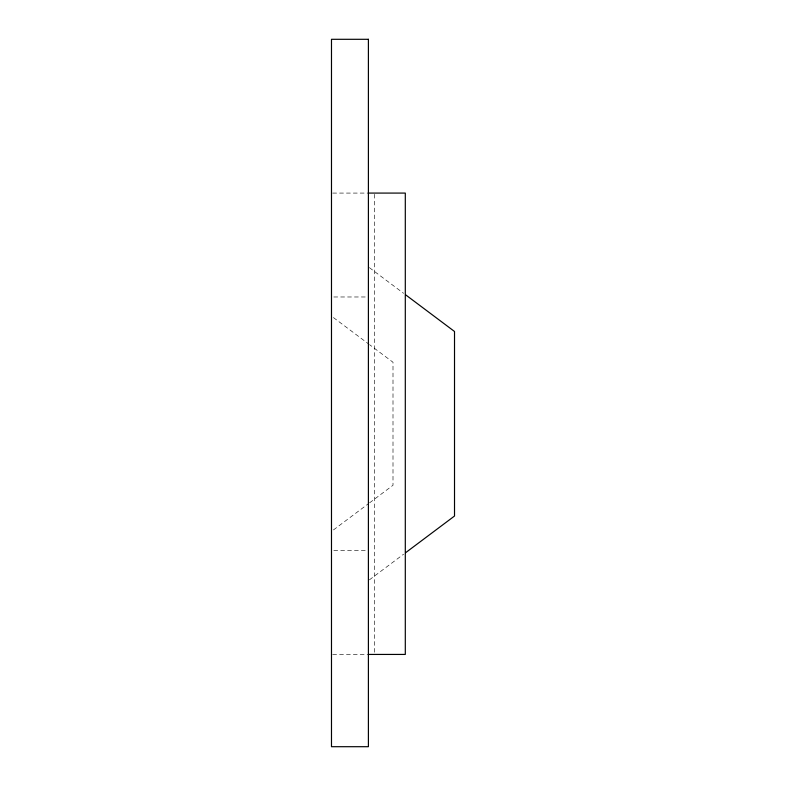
<?xml version="1.0" encoding="UTF-8"?>
<svg xmlns="http://www.w3.org/2000/svg" width="786" height="786" viewBox="0 0 786 786"><rect width="100%" height="100%" fill="white"/><g stroke="black" fill="none" stroke-linecap="round" stroke-linejoin="round"><path stroke-width="0.59" stroke-dasharray="3.93 2.95" d="M333.441 529.941L368.595 503.58M369.567 502.844L393 485.267L393 362.248L369.567 344.671M369.371 579.881L403.621 554.189M332.675 193.081L368.398 193.081M333.795 296.98L366.089 296.98M333.795 550.534L366.089 550.534M332.675 654.433L368.398 654.433M369.371 267.633L403.621 293.325M333.441 317.573L368.595 343.934M374.549 194.28L374.549 653.225"/><path stroke-width="1.18" d="M405.586 552.725L454.514 516.029L454.514 331.486L405.586 294.789M368.398 193.081L405.301 193.081L405.301 654.433L368.398 654.433M368.398 39.3L331.486 39.3L331.486 746.7L368.398 746.7L368.398 39.3"/></g></svg>
